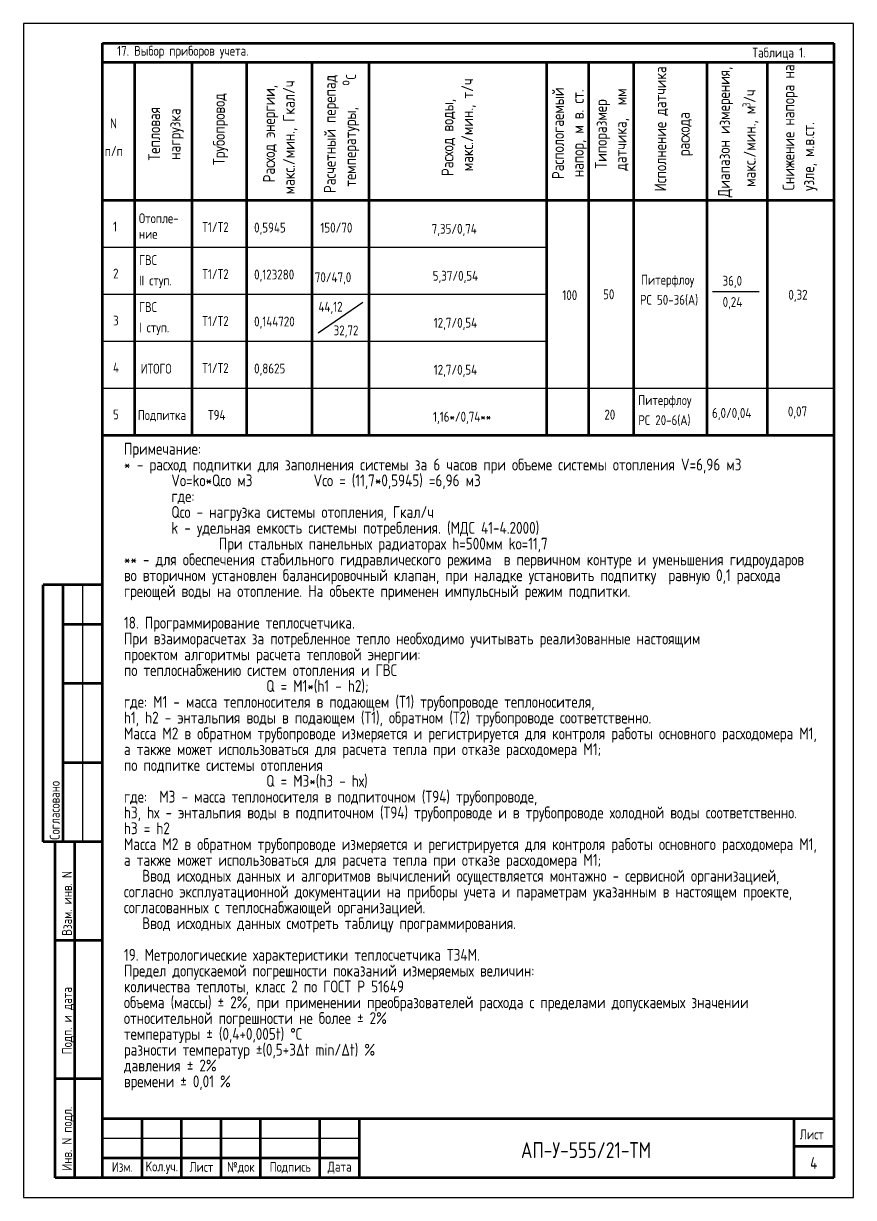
# Model space of a CAD drawing. Header units: millimetres. Extents: x -24312 to 142424, y -11214 to -5274.
# Drawn here: x -2428 to 1772, y -11214 to -5274 of the extents above; entities that cross this region are included whole.
import ezdxf
from ezdxf.enums import TextEntityAlignment as Align

# ---------------------------------------------------------------- set-up
doc = ezdxf.new("R2010")
doc.units = ezdxf.units.MM
doc.linetypes.add('K5LT_BASIC', pattern=[0])
doc.linetypes.add('K5LT_THIN', pattern=[0])
doc.layers.get('0').update_dxf_attribs({"color": 250})
doc.layers.add('0_Ном._пера__1', color=7, linetype='Continuous', lineweight=5)
doc.styles.add('ГОСТ 2.304', font='')
doc.styles.get('ГОСТ 2.304').set_extended_font_data('GOST 2.304 type A')

msp = doc.modelspace()

# ---------------------------------------------------------------- linework, layer by layer
at = {"linetype": 'K5LT_BASIC', "lineweight": 53}
for p, q in [((-2027.661, -11113.68), (-2027.661, -5373.68)), ((-2027.661, -5373.68), (1672.339, -5373.68)), ((1672.339, -5373.68), (1672.339, -11113.68)), ((-2026.377, -5468.736), (1672.339, -5468.736)), ((-1865.95, -5468.736), (-1865.95, -7356.222)), ((-1575.321, -5468.736), (-1575.321, -7356.222)), ((-1298.713, -5468.736), (-1298.713, -7356.222)), ((-968.32, -5468.736), (-968.32, -7356.222)), ((-680.186, -5468.736), (-680.186, -7356.222)), ((218.791, -5468.736), (218.791, -7356.222)), ((431.702, -5468.736), (431.702, -7356.222)), ((659.732, -5468.736), (659.732, -7356.222)), ((1030.764, -5468.736), (1030.764, -7356.222)), ((1336.092, -5468.736), (1336.092, -7356.222)), ((-2027.771, -6167.89), (1672.339, -6167.89)), ((-2027.881, -7356.222), (218.791, -7356.222)), ((218.791, -7356.222), (1672.339, -7356.222)), ((-2327.661, -9413.68), (-2327.661, -8113.68)), ((-2027.661, -8113.68), (-2327.661, -8113.68)), ((-2227.661, -9413.68), (-2227.661, -8113.68)), ((-2027.661, -8313.68), (-2227.661, -8313.68)), ((-2027.661, -8613.68), (-2227.661, -8613.68)), ((-2027.661, -9013.68), (-2227.661, -9013.68)), ((-2027.661, -9413.68), (-2327.661, -9413.68)), ((-2267.661, -11113.68), (-2267.661, -9413.68)), ((-2027.661, -9413.68), (-2267.661, -9413.68)), ((-2167.661, -11113.68), (-2167.661, -9413.68)), ((-2027.661, -9913.68), (-2267.661, -9913.68)), ((-2027.661, -10613.68), (-2267.661, -10613.68)), ((-2027.661, -10813.68), (1672.339, -10813.68)), ((-2027.661, -11113.68), (-2027.661, -10813.68)), ((-1827.661, -11113.68), (-1827.661, -10813.68)), ((-1627.661, -11113.68), (-1627.661, -10813.68)), ((-1427.661, -11113.68), (-1427.661, -10813.68)), ((-1227.661, -11113.68), (-1227.661, -10813.68)), ((-927.661, -11113.68), (-927.661, -10813.68)), ((-727.661, -11113.68), (-727.661, -10813.68)), ((1472.339, -11113.68), (1472.339, -10813.68)), ((1472.339, -10953.68), (1672.339, -10953.68)), ((-2027.661, -11013.68), (-727.661, -11013.68)), ((-2027.661, -11113.68), (-2267.661, -11113.68)), ((1672.339, -11113.68), (-2027.661, -11113.68))]:
    msp.add_line(p, q, dxfattribs=at)
at = {"linetype": 'Continuous'}
for p, q in [((-2027.661, -6167.89), (1672.339, -6167.89)), ((-2027.881, -6405.556), (218.791, -6405.556)), ((-2027.881, -6643.223), (218.791, -6643.223)), ((-2028.101, -6880.889), (218.571, -6880.889)), ((-2028.101, -6880.889), (218.571, -6880.889)), ((-2027.881, -6880.889), (218.791, -6880.889)), ((-2027.881, -7118.555), (218.791, -7118.555)), ((218.791, -7118.555), (1672.339, -7118.555))]:
    msp.add_line(p, q, dxfattribs=at)
msp.add_line((-2127.661, -9413.68), (-2127.661, -8113.68))
at = {"linetype": 'K5LT_THIN'}
msp.add_line((-2027.661, -10913.68), (-727.661, -10913.68), dxfattribs=at)
at = {"linetype": 'Continuous'}
msp.add_lwpolyline([(-2427.661, -11213.68), (1772.339, -11213.68), (1772.339, -5273.68), (-2427.661, -5273.68)], close=True, dxfattribs=at)
at = {"ltscale": 0.3}
for points in [[(1058.83, -6629.93), (1294.55, -6629.93)], [(-709.736, -6685.451), (-936.803, -6840.277)]]:
    msp.add_lwpolyline(points, dxfattribs=at)

# ---------------------------------------------------------------- texts
at = {"style": 'ГОСТ 2.304'}
for s, p in [('Таблица 1.', (1260.629, -5445.814)), ('N', (-1989.177, -5804.109)), ('п/п', (-2016.377, -5944.109)), ('Отопле-', (-1843.541, -6284.189)), ('1', (-1974.36, -6326.207)), ('Т1/Т2', (-1523.08, -6329.073)), ('0,5945', (-1260.635, -6331.292)), ('150/70', (-925.333, -6331.648)), ('ние', (-1843.541, -6363.197)), ('ГВС', (-1842.848, -6495.815)), ('2', (-1974.36, -6563.873)), ('Т1/Т2', (-1523.08, -6566.739)), ('0,123280', (-1260.635, -6568.959)), ('70/47,0', (-953.718, -6582.721)), ('II ступ.', (-1842.848, -6599.039)), ('ГВС', (-1842.848, -6733.482)), ('44,12', (-934.943, -6731.626)), ('3', (-1974.36, -6801.539)), ('Т1/Т2', (-1523.08, -6804.405)), ('0,144720', (-1260.635, -6806.625)), ('I ступ.', (-1842.848, -6836.705)), ('32,72', (-858.217, -6851.574)), ('4', (-1974.36, -7039.206)), ('ИТОГО', (-1835.006, -7045.384)), ('Т1/Т2', (-1523.08, -7042.072)), ('0,8625', (-1260.635, -7044.291)), ('5', (-1974.36, -7276.872)), ('Подпитка', (-1849.563, -7279.922)), ('Т94', (-1493.996, -7279.738))]:
    msp.add_text(s, height=50, dxfattribs=at).set_placement(p)
for s, height, p in [(' Исполнение датчика', 60, (824.783, -6154.84)), ('Диапазон измерения,', 60, (1146.852, -6153.414)), (' Снижение напора на', 60, (1473.525, -6149.468)), ('макс./мин., Гкал/ч', 60, (-1055.05, -6138.406)), (' Расчетный перепад', 60, (-847.46, -6162.483)), ('о', 50, (-777.926, -5587.347)), ('С', 50, (-744.854, -5556.852)), ('макс./мин., т/ч', 60, (-152.231, -6021.402)), ('Трубопровод', 60, (-1408.551, -5989.815)), ('Расход энергии,', 60, (-1155.05, -6077.798)), ('Распологаемый', 60, (307.208, -6061.129)), ('напор, м в. ст.', 60, (407.208, -6051.869)), ('мм', 60, (624.183, -5687.424)), ('/ч', 60, (1276.937, -5675.311)), ('Тепловая', 60, (-1736.183, -5967.089)), ('температуры, ', 60, (-744.854, -6099.512)), ('Расход воды, ', 60, (-252.231, -6045.802)), ('Типоразмер', 60, (524.183, -6007.834)), ('3', 40, (1250.672, -5696.519)), ('макс./мин., м', 60, (1276.937, -6100.475)), ('нагрузка', 60, (-1633.067, -5963.384)), ('датчика, ', 60, (624.183, -6018.947)), ('расхода', 60, (943.714, -5944.864)), ('узле, м.в.ст.', 60, (1573.525, -6121.322))]:
    msp.add_text(s, height=height, rotation=90, dxfattribs=at).set_placement(p)
for s, height, p in [('7,35/0,74', 50, (-248.063, -6337.592)), ('5,37/0,54', 50, (-242.126, -6575.259)), ('12,7/0,54', 50, (-242.126, -6812.925)), ('12,7/0,54', 50, (-242.126, -7050.591)), ('1,16*/0,74**', 50, (-208.404, -7288.258)), ('АП-У-555/21-ТМ', 80, (418.895, -11013.671))]:
    msp.add_text(s, height=height, dxfattribs=at).set_placement(p, align=Align.CENTER)
at = {"linetype": 'Continuous', "style": 'ГОСТ 2.304'}
for s, p in [('Питерфлоу', (696.844, -6595.341)), ('36,0', (1109.449, -6600.582)), ('100', (298.877, -6673.205)), ('50', (505.209, -6668.933)), ('РС 50-36(А)', (692.004, -6696.807)), ('0,32', (1442.667, -6671.158)), ('0,24', (1110.093, -6707.665)), ('Питерфлоу', (682.792, -7204.256)), ('20', (511.584, -7277.848)), ('6,0/0,04', (1056.543, -7269.215)), ('0,07', (1440.201, -7261.525)), ('РС 20-6(А)', (683.361, -7305.722))]:
    msp.add_text(s, height=50, dxfattribs=at).set_placement(p)
at = {"width": 3516.91114, "attachment_point": 1, "style": 'ГОСТ 2.304'}
for s, insert, char_height, line_spacing_factor in [('\\pxt1.1;17. Выбор приборов учета.                                                                        ', (-1953.738, -5386.989), 50, 1.1), ('\\pxt1.1;Примечание:\\P*^I- расход подпитки для заполнения системы за 6 часов при объеме системы отопления V=6,96 м3  \\P\\ptz;^IVо=kо*Qсо м3^I^IVсо = (11,7*0,5945) =6,96 м3\\P^Iгде:\\P^IQсо - нагрузка системы отопления, Гкал/ч\\P^Ik - удельная емкость системы потребления. (МДС 41-4.2000)\\P^I     ^IПри стальных панельных радиаторах h=500мм kо=11,7\\P** - для обеспечения стабильного гидравлического режима  в первичном контуре и уменьшения гидроударов во вторичном установлен балансировочный клапан, при наладке установить подпитку  равную 0,1 расхода греющей воды на отопление. На объекте применен импульсный режим подпитки.\\P\\pt1.1;\\P18. {\\C7;П}рограммирование теплосчетчика.\\PПри взаиморасчетах за потребленное тепло необходимо учитывать реализованные настоящим\\Pпроектом алгоритмы расчета тепловой энергии:\\Pпо теплоснабжению систем отопления и ГВС  \\P^I^I^I^IQ = M1*(h1 - h2);\\Pгде: M1 - масса теплоносителя в подающем (Т1) трубопроводе теплоносителя,\\Ph1, h2 - энтальпия воды в подающем (Т1), обратном (Т2) трубопроводе соответственно.\\PМасса М2 в обратном трубопроводе измеряется и регистрируется для контроля работы основного расходомера М1, а также может использоваться для расчета тепла при отказе расходомера М1;\\Pпо подпитке системы отопления\\P^I^I^I^IQ = M3*(h3 - hх)\\Pгде:  М3 - масса теплоносителя в подпиточном (Т94) трубопроводе,\\Ph3, hх - энтальпия воды в подпиточном (Т94) трубопроводе и в трубопроводе холодной воды соответственно.\\Ph3 = h2\\PМасса М2 в обратном трубопроводе измеряется и регистрируется для контроля работы основного расходомера М1, а также может использоваться для расчета тепла при отказе расходомера М1;\\P   Ввод исходных данных и алгоритмов вычислений осуществляется монтажно - сервисной организацией, согласно эксплуатационной документации на приборы учета и параметрам указанным в настоящем проекте, согласованных с теплоснабжающей организацией.\\P   Ввод исходных данных смотреть таблицу программирования.\\P\\P19. Метрологические характеристики теплосчетчика Т34М.\\PПредел допускаемой погрешности показаний измеряемых величин:\\Pколичества теплоты, класс 2 по ГОСТ Р 51649\\Pобъема (массы) ± 2%, при применении преобразователей расхода с пределами допускаемых значении относительной погрешности не более ± 2%\\Pтемпературы ± (0,4+0,005t) %%DС\\Pразности температур ±(0,5+3{\\fGOST Type AU|b0|i0|c0|p2;Δ}t min/{\\fGOST Type AU|b0|i0|c0|p2;Δ}t) %\\Pдавления ± 2%\\Pвремени ± 0,01 %', (-1919.442, -7395.299), 60, 0.8)]:
    msp.add_mtext(s, dxfattribs=dict(at, insert=insert, char_height=char_height, line_spacing_factor=line_spacing_factor))
at = {"layer": '0_Ном._пера__1', "color": 7, "linetype": 'Continuous', "lineweight": 20, "style": 'ГОСТ 2.304'}
for s, p in [('Согласовано', (-2244.242, -9403.68)), ('Взам. инв. N', (-2182.615, -9889.389)), ('Подп. и дата', (-2182.615, -10489.389)), ('Инв. N подл.', (-2182.615, -11077.993))]:
    msp.add_text(s, height=50, rotation=90, dxfattribs=at).set_placement(p)
for s, height, p in [('Лист', 50, (1500.295, -10919.147)), ('4', 60, (1552.804, -11069.147))]:
    msp.add_text(s, height=height, dxfattribs=at).set_placement(p)
at = {"layer": '0_Ном._пера__1', "color": 7, "linetype": 'Continuous', "lineweight": 20, "char_height": 50, "attachment_point": 8, "style": 'ГОСТ 2.304'}
for s, insert in [('\\A1;Изм.', (-1927.661, -11083.985)), ('\\A1;Kол.уч.', (-1727.661, -11095.167)), ('\\A1;Лист', (-1527.661, -11083.985)), ('\\A1;№док', (-1327.661, -11091.609)), ('\\A1;Подпись', (-1077.661, -11091.609)), ('\\A1;Дата', (-827.661, -11092.738))]:
    msp.add_mtext(s, dxfattribs=dict(at, insert=insert))

doc.saveas('drawing.dxf')
